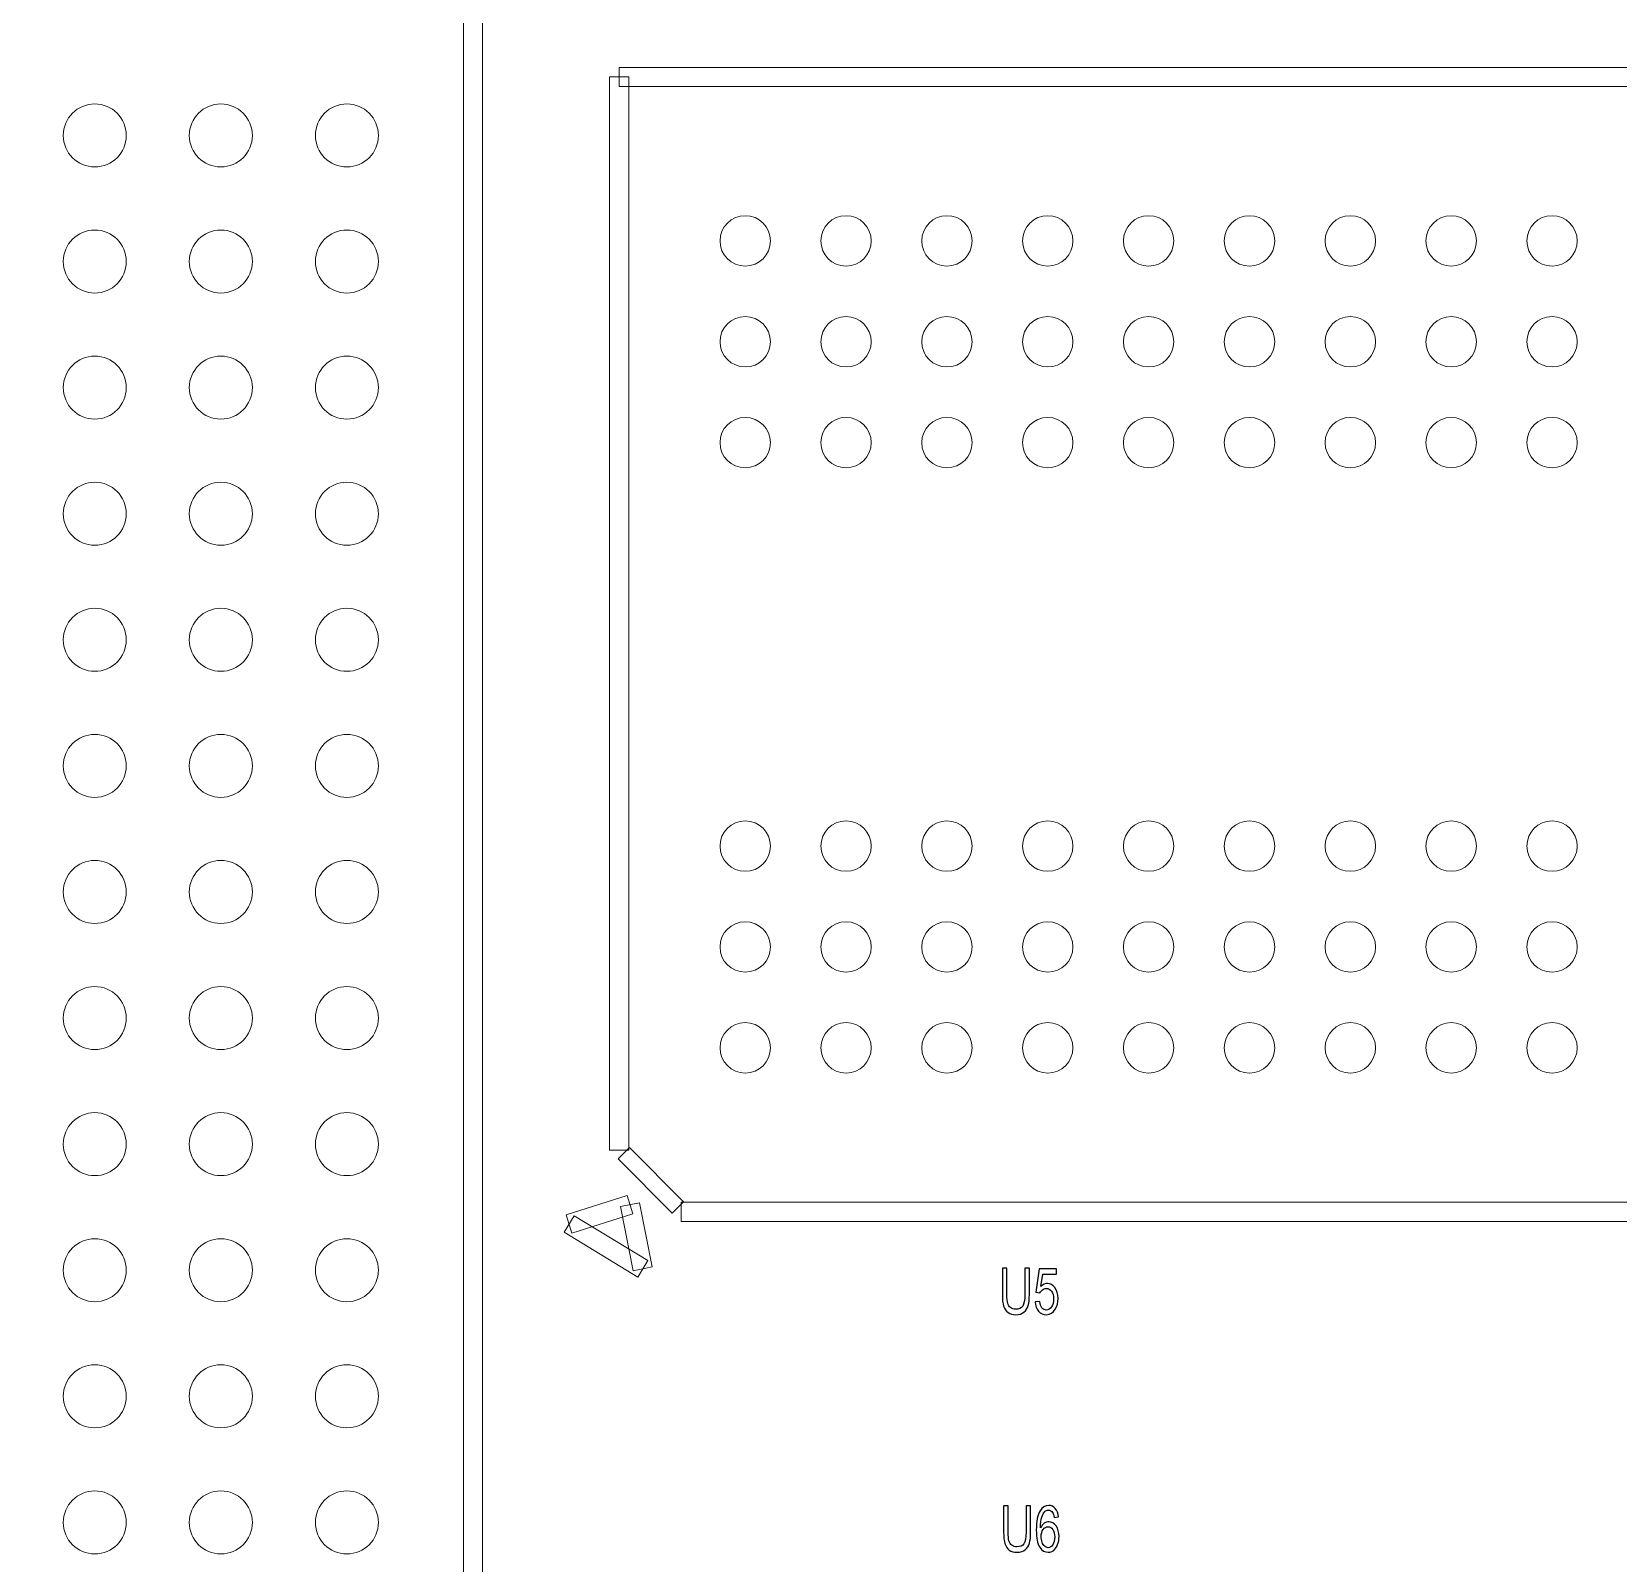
# Model space of a CAD drawing. Header units: millimetres. Extents: x -53.6 to 42.1, y -42.3 to 19.5.
# Drawn here: x -7.36 to 5.22, y -23.46 to -11.32 of the extents above; entities that cross this region are included whole.
import ezdxf

# ---------------------------------------------------------------- set-up
doc = ezdxf.new("R2010")
doc.units = ezdxf.units.MM
doc.header["$MEASUREMENT"] = 0
for name, color, linetype in [('BG_OUTLINE', 7, 'Continuous'), ('PG_SILKSCREEN_TOP', 7, 'Continuous'), ('PIN_TOP', 7, 'Continuous'), ('RD_SILKSCREEN_TOP', 7, 'Continuous')]:
    doc.layers.add(name, color=color, linetype=linetype)

msp = doc.modelspace()

# ---------------------------------------------------------------- linework, layer by layer
at = {"layer": 'BG_OUTLINE', "color": 3, "lineweight": 9}
msp.add_open_spline([(-35.58, -42.2737), (-35.58, -42.2737), (-35.58, 2.7261), (-35.58, 2.7261), (-35.58, 2.7261), (-35.58, 2.7261), (19.4199, 2.7261), (19.4199, 2.7261), (19.4199, 2.7261), (19.4199, 2.7261), (19.4199, -42.2737), (19.4199, -42.2737), (19.4199, -42.2737), (19.4199, -42.2737), (-35.58, -42.2737), (-35.58, -42.2737)], degree=3, knots=[0, 0, 0, 0, 0.25, 0.25, 0.25, 0.25, 0.5, 0.5, 0.5, 0.5, 0.75, 0.75, 0.75, 0.75, 1, 1, 1, 1], dxfattribs=at)
at = {"layer": 'PG_SILKSCREEN_TOP', "color": 6, "lineweight": 9}
for points in [[(-3.7853, -34.1396), (-3.7853, -34.1396), (-3.9377, -34.1396), (-3.9377, -34.1396), (-3.9377, -34.1396), (-3.9377, -34.1396), (-3.9377, -11.1394), (-3.9377, -11.1394), (-3.9377, -11.1394), (-3.9377, -11.1394), (-3.7853, -11.1394), (-3.7853, -11.1394), (-3.7853, -11.1394), (-3.7853, -11.1394), (-3.7853, -34.1396), (-3.7853, -34.1396)], [(-2.6258, -20.1884), (-2.6258, -20.1884), (-2.7782, -20.1884), (-2.7782, -20.1884), (-2.7782, -20.1884), (-2.7782, -20.1884), (-2.7782, -11.6756), (-2.7782, -11.6756), (-2.7782, -11.6756), (-2.7782, -11.6756), (-2.6258, -11.6756), (-2.6258, -11.6756), (-2.6258, -11.6756), (-2.6258, -11.6756), (-2.6258, -20.1884), (-2.6258, -20.1884)], [(-2.702, -11.7518), (-2.702, -11.7518), (-2.702, -11.5994), (-2.702, -11.5994), (-2.702, -11.5994), (-2.702, -11.5994), (11.298, -11.5994), (11.298, -11.5994), (11.298, -11.5994), (11.298, -11.5994), (11.298, -11.7518), (11.298, -11.7518), (11.298, -11.7518), (11.298, -11.7518), (-2.702, -11.7518), (-2.702, -11.7518)], [(-2.1904, -20.5974), (-2.1904, -20.5974), (-2.2803, -20.6871), (-2.2803, -20.6871), (-2.2803, -20.6871), (-2.2803, -20.6871), (-2.7103, -20.2568), (-2.7103, -20.2568), (-2.7103, -20.2568), (-2.7103, -20.2568), (-2.6204, -20.1671), (-2.6204, -20.1671), (-2.6204, -20.1671), (-2.6204, -20.1671), (-2.1904, -20.5974), (-2.1904, -20.5974)], [(-2.6393, -20.5475), (-2.6393, -20.5475), (-2.5934, -20.6928), (-2.5934, -20.6928), (-2.5934, -20.6928), (-2.5934, -20.6928), (-3.076, -20.8452), (-3.076, -20.8452), (-3.076, -20.8452), (-3.076, -20.8452), (-3.1219, -20.6999), (-3.1219, -20.6999), (-3.1219, -20.6999), (-3.1219, -20.6999), (-2.6393, -20.5475), (-2.6393, -20.5475)], [(-2.44, -21.1132), (-2.44, -21.1132), (-2.5895, -21.1431), (-2.5895, -21.1431), (-2.5895, -21.1431), (-2.5895, -21.1431), (-2.6911, -20.6351), (-2.6911, -20.6351), (-2.6911, -20.6351), (-2.6911, -20.6351), (-2.5416, -20.6052), (-2.5416, -20.6052), (-2.5416, -20.6052), (-2.5416, -20.6052), (-2.44, -21.1132), (-2.44, -21.1132)], [(11.298, -20.5994), (11.298, -20.5994), (11.298, -20.7518), (11.298, -20.7518), (11.298, -20.7518), (11.298, -20.7518), (-2.21, -20.7518), (-2.21, -20.7518), (-2.21, -20.7518), (-2.21, -20.7518), (-2.21, -20.5994), (-2.21, -20.5994), (-2.21, -20.5994), (-2.21, -20.5994), (11.298, -20.5994), (11.298, -20.5994)], [(-3.1386, -20.8376), (-3.1386, -20.8376), (-3.0593, -20.7075), (-3.0593, -20.7075), (-3.0593, -20.7075), (-3.0593, -20.7075), (-2.4751, -21.0631), (-2.4751, -21.0631), (-2.4751, -21.0631), (-2.4751, -21.0631), (-2.5544, -21.1932), (-2.5544, -21.1932), (-2.5544, -21.1932), (-2.5544, -21.1932), (-3.1386, -20.8376), (-3.1386, -20.8376)]]:
    msp.add_open_spline(points, degree=3, knots=[0, 0, 0, 0, 0.25, 0.25, 0.25, 0.25, 0.5, 0.5, 0.5, 0.5, 0.75, 0.75, 0.75, 0.75, 1, 1, 1, 1], dxfattribs=at)
at = {"layer": 'PIN_TOP', "lineweight": 9}
for points in [[(-6.6115, -12.1394), (-6.6115, -12.0013), (-6.7234, -11.8894), (-6.8614, -11.8894), (-6.8614, -11.8894), (-6.9995, -11.8894), (-7.1114, -12.0013), (-7.1114, -12.1393), (-7.1114, -12.1393), (-7.1114, -12.2774), (-6.9995, -12.3893), (-6.8615, -12.3893), (-6.8615, -12.3893), (-6.7234, -12.3893), (-6.6115, -12.2774), (-6.6115, -12.1394)], [(-5.6115, -12.1394), (-5.6115, -12.0013), (-5.7234, -11.8894), (-5.8614, -11.8894), (-5.8614, -11.8894), (-5.9995, -11.8894), (-6.1114, -12.0013), (-6.1114, -12.1393), (-6.1114, -12.1393), (-6.1114, -12.2774), (-5.9995, -12.3893), (-5.8615, -12.3893), (-5.8615, -12.3893), (-5.7234, -12.3893), (-5.6115, -12.2774), (-5.6115, -12.1394)], [(-4.6115, -12.1394), (-4.6115, -12.0013), (-4.7234, -11.8894), (-4.8614, -11.8894), (-4.8614, -11.8894), (-4.9995, -11.8894), (-5.1114, -12.0013), (-5.1114, -12.1393), (-5.1114, -12.1393), (-5.1114, -12.2774), (-4.9995, -12.3893), (-4.8615, -12.3893), (-4.8615, -12.3893), (-4.7234, -12.3893), (-4.6115, -12.2774), (-4.6115, -12.1394)], [(-1.502, -12.9756), (-1.502, -12.8651), (-1.5915, -12.7756), (-1.7019, -12.7756), (-1.7019, -12.7756), (-1.8124, -12.7755), (-1.9019, -12.8651), (-1.9019, -12.9755), (-1.9019, -12.9755), (-1.902, -13.086), (-1.8124, -13.1755), (-1.702, -13.1755), (-1.702, -13.1755), (-1.5915, -13.1756), (-1.502, -13.086), (-1.502, -12.9756)], [(-0.7019, -12.9756), (-0.7019, -12.8651), (-0.7914, -12.7756), (-0.9018, -12.7756), (-0.9018, -12.7756), (-1.0123, -12.7755), (-1.1018, -12.8651), (-1.1018, -12.9755), (-1.1018, -12.9755), (-1.1019, -13.086), (-1.0123, -13.1755), (-0.9019, -13.1755), (-0.9019, -13.1755), (-0.7914, -13.1756), (-0.7019, -13.086), (-0.7019, -12.9756)], [(0.0979, -12.9756), (0.0979, -12.8651), (0.0084, -12.7756), (-0.102, -12.7756), (-0.102, -12.7756), (-0.2125, -12.7755), (-0.302, -12.8651), (-0.302, -12.9755), (-0.302, -12.9755), (-0.3021, -13.086), (-0.2125, -13.1755), (-0.1021, -13.1755), (-0.1021, -13.1755), (0.0084, -13.1756), (0.0979, -13.086), (0.0979, -12.9756)], [(0.898, -12.9756), (0.898, -12.8651), (0.8085, -12.7756), (0.6981, -12.7756), (0.6981, -12.7756), (0.5876, -12.7755), (0.4981, -12.8651), (0.4981, -12.9755), (0.4981, -12.9755), (0.498, -13.086), (0.5876, -13.1755), (0.698, -13.1755), (0.698, -13.1755), (0.8085, -13.1756), (0.898, -13.086), (0.898, -12.9756)], [(1.6979, -12.9756), (1.6979, -12.8651), (1.6084, -12.7756), (1.498, -12.7756), (1.498, -12.7756), (1.3875, -12.7755), (1.298, -12.8651), (1.298, -12.9755), (1.298, -12.9755), (1.2979, -13.086), (1.3875, -13.1755), (1.4979, -13.1755), (1.4979, -13.1755), (1.6084, -13.1756), (1.6979, -13.086), (1.6979, -12.9756)], [(2.498, -12.9756), (2.498, -12.8651), (2.4085, -12.7756), (2.2981, -12.7756), (2.2981, -12.7756), (2.1876, -12.7755), (2.0981, -12.8651), (2.0981, -12.9755), (2.0981, -12.9755), (2.098, -13.086), (2.1876, -13.1755), (2.298, -13.1755), (2.298, -13.1755), (2.4085, -13.1756), (2.498, -13.086), (2.498, -12.9756)], [(3.2981, -12.9756), (3.2981, -12.8651), (3.2086, -12.7756), (3.0982, -12.7756), (3.0982, -12.7756), (2.9877, -12.7755), (2.8982, -12.8651), (2.8982, -12.9755), (2.8982, -12.9755), (2.8981, -13.086), (2.9877, -13.1755), (3.0981, -13.1755), (3.0981, -13.1755), (3.2086, -13.1756), (3.2981, -13.086), (3.2981, -12.9756)], [(4.0979, -12.9756), (4.0979, -12.8651), (4.0084, -12.7756), (3.898, -12.7756), (3.898, -12.7756), (3.7875, -12.7755), (3.698, -12.8651), (3.698, -12.9755), (3.698, -12.9755), (3.6979, -13.086), (3.7875, -13.1755), (3.8979, -13.1755), (3.8979, -13.1755), (4.0084, -13.1756), (4.0979, -13.086), (4.0979, -12.9756)], [(4.898, -12.9756), (4.898, -12.8651), (4.8085, -12.7756), (4.6981, -12.7756), (4.6981, -12.7756), (4.5876, -12.7755), (4.4981, -12.8651), (4.4981, -12.9755), (4.4981, -12.9755), (4.498, -13.086), (4.5876, -13.1755), (4.698, -13.1755), (4.698, -13.1755), (4.8085, -13.1756), (4.898, -13.086), (4.898, -12.9756)], [(-6.6115, -13.1394), (-6.6115, -13.0013), (-6.7234, -12.8894), (-6.8614, -12.8894), (-6.8614, -12.8894), (-6.9995, -12.8894), (-7.1114, -13.0013), (-7.1114, -13.1393), (-7.1114, -13.1393), (-7.1114, -13.2774), (-6.9995, -13.3893), (-6.8615, -13.3893), (-6.8615, -13.3893), (-6.7234, -13.3893), (-6.6115, -13.2774), (-6.6115, -13.1394)], [(-5.6115, -13.1394), (-5.6115, -13.0013), (-5.7234, -12.8894), (-5.8614, -12.8894), (-5.8614, -12.8894), (-5.9995, -12.8894), (-6.1114, -13.0013), (-6.1114, -13.1393), (-6.1114, -13.1393), (-6.1114, -13.2774), (-5.9995, -13.3893), (-5.8615, -13.3893), (-5.8615, -13.3893), (-5.7234, -13.3893), (-5.6115, -13.2774), (-5.6115, -13.1394)], [(-4.6115, -13.1394), (-4.6115, -13.0013), (-4.7234, -12.8894), (-4.8614, -12.8894), (-4.8614, -12.8894), (-4.9995, -12.8894), (-5.1114, -13.0013), (-5.1114, -13.1393), (-5.1114, -13.1393), (-5.1114, -13.2774), (-4.9995, -13.3893), (-4.8615, -13.3893), (-4.8615, -13.3893), (-4.7234, -13.3893), (-4.6115, -13.2774), (-4.6115, -13.1394)], [(-1.502, -13.7757), (-1.502, -13.6652), (-1.5915, -13.5757), (-1.7019, -13.5757), (-1.7019, -13.5757), (-1.8124, -13.5756), (-1.9019, -13.6652), (-1.9019, -13.7756), (-1.9019, -13.7756), (-1.902, -13.8861), (-1.8124, -13.9756), (-1.702, -13.9756), (-1.702, -13.9756), (-1.5915, -13.9757), (-1.502, -13.8861), (-1.502, -13.7757)], [(-0.7019, -13.7757), (-0.7019, -13.6652), (-0.7914, -13.5757), (-0.9018, -13.5757), (-0.9018, -13.5757), (-1.0123, -13.5756), (-1.1018, -13.6652), (-1.1018, -13.7756), (-1.1018, -13.7756), (-1.1019, -13.8861), (-1.0123, -13.9756), (-0.9019, -13.9756), (-0.9019, -13.9756), (-0.7914, -13.9757), (-0.7019, -13.8861), (-0.7019, -13.7757)], [(0.0979, -13.7757), (0.0979, -13.6652), (0.0084, -13.5757), (-0.102, -13.5757), (-0.102, -13.5757), (-0.2125, -13.5756), (-0.302, -13.6652), (-0.302, -13.7756), (-0.302, -13.7756), (-0.3021, -13.8861), (-0.2125, -13.9756), (-0.1021, -13.9756), (-0.1021, -13.9756), (0.0084, -13.9757), (0.0979, -13.8861), (0.0979, -13.7757)], [(0.898, -13.7757), (0.898, -13.6652), (0.8085, -13.5757), (0.6981, -13.5757), (0.6981, -13.5757), (0.5876, -13.5756), (0.4981, -13.6652), (0.4981, -13.7756), (0.4981, -13.7756), (0.498, -13.8861), (0.5876, -13.9756), (0.698, -13.9756), (0.698, -13.9756), (0.8085, -13.9757), (0.898, -13.8861), (0.898, -13.7757)], [(1.6979, -13.7757), (1.6979, -13.6652), (1.6084, -13.5757), (1.498, -13.5757), (1.498, -13.5757), (1.3875, -13.5756), (1.298, -13.6652), (1.298, -13.7756), (1.298, -13.7756), (1.2979, -13.8861), (1.3875, -13.9756), (1.4979, -13.9756), (1.4979, -13.9756), (1.6084, -13.9757), (1.6979, -13.8861), (1.6979, -13.7757)], [(2.498, -13.7757), (2.498, -13.6652), (2.4085, -13.5757), (2.2981, -13.5757), (2.2981, -13.5757), (2.1876, -13.5756), (2.0981, -13.6652), (2.0981, -13.7756), (2.0981, -13.7756), (2.098, -13.8861), (2.1876, -13.9756), (2.298, -13.9756), (2.298, -13.9756), (2.4085, -13.9757), (2.498, -13.8861), (2.498, -13.7757)], [(3.2981, -13.7757), (3.2981, -13.6652), (3.2086, -13.5757), (3.0982, -13.5757), (3.0982, -13.5757), (2.9877, -13.5756), (2.8982, -13.6652), (2.8982, -13.7756), (2.8982, -13.7756), (2.8981, -13.8861), (2.9877, -13.9756), (3.0981, -13.9756), (3.0981, -13.9756), (3.2086, -13.9757), (3.2981, -13.8861), (3.2981, -13.7757)], [(4.0979, -13.7757), (4.0979, -13.6652), (4.0084, -13.5757), (3.898, -13.5757), (3.898, -13.5757), (3.7875, -13.5756), (3.698, -13.6652), (3.698, -13.7756), (3.698, -13.7756), (3.6979, -13.8861), (3.7875, -13.9756), (3.8979, -13.9756), (3.8979, -13.9756), (4.0084, -13.9757), (4.0979, -13.8861), (4.0979, -13.7757)], [(4.898, -13.7757), (4.898, -13.6652), (4.8085, -13.5757), (4.6981, -13.5757), (4.6981, -13.5757), (4.5876, -13.5756), (4.4981, -13.6652), (4.4981, -13.7756), (4.4981, -13.7756), (4.498, -13.8861), (4.5876, -13.9756), (4.698, -13.9756), (4.698, -13.9756), (4.8085, -13.9757), (4.898, -13.8861), (4.898, -13.7757)], [(-6.6115, -14.1394), (-6.6115, -14.0013), (-6.7234, -13.8894), (-6.8614, -13.8894), (-6.8614, -13.8894), (-6.9995, -13.8894), (-7.1114, -14.0013), (-7.1114, -14.1393), (-7.1114, -14.1393), (-7.1114, -14.2774), (-6.9995, -14.3893), (-6.8615, -14.3893), (-6.8615, -14.3893), (-6.7234, -14.3893), (-6.6115, -14.2774), (-6.6115, -14.1394)], [(-5.6115, -14.1394), (-5.6115, -14.0013), (-5.7234, -13.8894), (-5.8614, -13.8894), (-5.8614, -13.8894), (-5.9995, -13.8894), (-6.1114, -14.0013), (-6.1114, -14.1393), (-6.1114, -14.1393), (-6.1114, -14.2774), (-5.9995, -14.3893), (-5.8615, -14.3893), (-5.8615, -14.3893), (-5.7234, -14.3893), (-5.6115, -14.2774), (-5.6115, -14.1394)], [(-4.6115, -14.1394), (-4.6115, -14.0013), (-4.7234, -13.8894), (-4.8614, -13.8894), (-4.8614, -13.8894), (-4.9995, -13.8894), (-5.1114, -14.0013), (-5.1114, -14.1393), (-5.1114, -14.1393), (-5.1114, -14.2774), (-4.9995, -14.3893), (-4.8615, -14.3893), (-4.8615, -14.3893), (-4.7234, -14.3893), (-4.6115, -14.2774), (-4.6115, -14.1394)], [(-1.502, -14.5755), (-1.502, -14.465), (-1.5915, -14.3755), (-1.7019, -14.3755), (-1.7019, -14.3755), (-1.8124, -14.3754), (-1.9019, -14.465), (-1.9019, -14.5754), (-1.9019, -14.5754), (-1.902, -14.6859), (-1.8124, -14.7754), (-1.702, -14.7754), (-1.702, -14.7754), (-1.5915, -14.7755), (-1.502, -14.6859), (-1.502, -14.5755)], [(-0.7019, -14.5755), (-0.7019, -14.465), (-0.7914, -14.3755), (-0.9018, -14.3755), (-0.9018, -14.3755), (-1.0123, -14.3754), (-1.1018, -14.465), (-1.1018, -14.5754), (-1.1018, -14.5754), (-1.1019, -14.6859), (-1.0123, -14.7754), (-0.9019, -14.7754), (-0.9019, -14.7754), (-0.7914, -14.7755), (-0.7019, -14.6859), (-0.7019, -14.5755)], [(0.0979, -14.5755), (0.0979, -14.465), (0.0084, -14.3755), (-0.102, -14.3755), (-0.102, -14.3755), (-0.2125, -14.3754), (-0.302, -14.465), (-0.302, -14.5754), (-0.302, -14.5754), (-0.3021, -14.6859), (-0.2125, -14.7754), (-0.1021, -14.7754), (-0.1021, -14.7754), (0.0084, -14.7755), (0.0979, -14.6859), (0.0979, -14.5755)], [(0.898, -14.5755), (0.898, -14.465), (0.8085, -14.3755), (0.6981, -14.3755), (0.6981, -14.3755), (0.5876, -14.3754), (0.4981, -14.465), (0.4981, -14.5754), (0.4981, -14.5754), (0.498, -14.6859), (0.5876, -14.7754), (0.698, -14.7754), (0.698, -14.7754), (0.8085, -14.7755), (0.898, -14.6859), (0.898, -14.5755)], [(1.6979, -14.5755), (1.6979, -14.465), (1.6084, -14.3755), (1.498, -14.3755), (1.498, -14.3755), (1.3875, -14.3754), (1.298, -14.465), (1.298, -14.5754), (1.298, -14.5754), (1.2979, -14.6859), (1.3875, -14.7754), (1.4979, -14.7754), (1.4979, -14.7754), (1.6084, -14.7755), (1.6979, -14.6859), (1.6979, -14.5755)], [(2.498, -14.5755), (2.498, -14.465), (2.4085, -14.3755), (2.2981, -14.3755), (2.2981, -14.3755), (2.1876, -14.3754), (2.0981, -14.465), (2.0981, -14.5754), (2.0981, -14.5754), (2.098, -14.6859), (2.1876, -14.7754), (2.298, -14.7754), (2.298, -14.7754), (2.4085, -14.7755), (2.498, -14.6859), (2.498, -14.5755)], [(3.2981, -14.5755), (3.2981, -14.465), (3.2086, -14.3755), (3.0982, -14.3755), (3.0982, -14.3755), (2.9877, -14.3754), (2.8982, -14.465), (2.8982, -14.5754), (2.8982, -14.5754), (2.8981, -14.6859), (2.9877, -14.7754), (3.0981, -14.7754), (3.0981, -14.7754), (3.2086, -14.7755), (3.2981, -14.6859), (3.2981, -14.5755)], [(4.0979, -14.5755), (4.0979, -14.465), (4.0084, -14.3755), (3.898, -14.3755), (3.898, -14.3755), (3.7875, -14.3754), (3.698, -14.465), (3.698, -14.5754), (3.698, -14.5754), (3.6979, -14.6859), (3.7875, -14.7754), (3.8979, -14.7754), (3.8979, -14.7754), (4.0084, -14.7755), (4.0979, -14.6859), (4.0979, -14.5755)], [(4.898, -14.5755), (4.898, -14.465), (4.8085, -14.3755), (4.6981, -14.3755), (4.6981, -14.3755), (4.5876, -14.3754), (4.4981, -14.465), (4.4981, -14.5754), (4.4981, -14.5754), (4.498, -14.6859), (4.5876, -14.7754), (4.698, -14.7754), (4.698, -14.7754), (4.8085, -14.7755), (4.898, -14.6859), (4.898, -14.5755)], [(-6.6115, -15.1394), (-6.6115, -15.0013), (-6.7234, -14.8894), (-6.8614, -14.8894), (-6.8614, -14.8894), (-6.9995, -14.8894), (-7.1114, -15.0013), (-7.1114, -15.1393), (-7.1114, -15.1393), (-7.1114, -15.2774), (-6.9995, -15.3893), (-6.8615, -15.3893), (-6.8615, -15.3893), (-6.7234, -15.3893), (-6.6115, -15.2774), (-6.6115, -15.1394)], [(-5.6115, -15.1394), (-5.6115, -15.0013), (-5.7234, -14.8894), (-5.8614, -14.8894), (-5.8614, -14.8894), (-5.9995, -14.8894), (-6.1114, -15.0013), (-6.1114, -15.1393), (-6.1114, -15.1393), (-6.1114, -15.2774), (-5.9995, -15.3893), (-5.8615, -15.3893), (-5.8615, -15.3893), (-5.7234, -15.3893), (-5.6115, -15.2774), (-5.6115, -15.1394)], [(-4.6115, -15.1394), (-4.6115, -15.0013), (-4.7234, -14.8894), (-4.8614, -14.8894), (-4.8614, -14.8894), (-4.9995, -14.8894), (-5.1114, -15.0013), (-5.1114, -15.1393), (-5.1114, -15.1393), (-5.1114, -15.2774), (-4.9995, -15.3893), (-4.8615, -15.3893), (-4.8615, -15.3893), (-4.7234, -15.3893), (-4.6115, -15.2774), (-4.6115, -15.1394)], [(-6.6115, -16.1394), (-6.6115, -16.0013), (-6.7234, -15.8894), (-6.8614, -15.8894), (-6.8614, -15.8894), (-6.9995, -15.8894), (-7.1114, -16.0013), (-7.1114, -16.1393), (-7.1114, -16.1393), (-7.1114, -16.2774), (-6.9995, -16.3893), (-6.8615, -16.3893), (-6.8615, -16.3893), (-6.7234, -16.3893), (-6.6115, -16.2774), (-6.6115, -16.1394)], [(-5.6115, -16.1394), (-5.6115, -16.0013), (-5.7234, -15.8894), (-5.8614, -15.8894), (-5.8614, -15.8894), (-5.9995, -15.8894), (-6.1114, -16.0013), (-6.1114, -16.1393), (-6.1114, -16.1393), (-6.1114, -16.2774), (-5.9995, -16.3893), (-5.8615, -16.3893), (-5.8615, -16.3893), (-5.7234, -16.3893), (-5.6115, -16.2774), (-5.6115, -16.1394)], [(-4.6115, -16.1394), (-4.6115, -16.0013), (-4.7234, -15.8894), (-4.8614, -15.8894), (-4.8614, -15.8894), (-4.9995, -15.8894), (-5.1114, -16.0013), (-5.1114, -16.1393), (-5.1114, -16.1393), (-5.1114, -16.2774), (-4.9995, -16.3893), (-4.8615, -16.3893), (-4.8615, -16.3893), (-4.7234, -16.3893), (-4.6115, -16.2774), (-4.6115, -16.1394)], [(-6.6115, -17.1394), (-6.6115, -17.0013), (-6.7234, -16.8894), (-6.8614, -16.8894), (-6.8614, -16.8894), (-6.9995, -16.8894), (-7.1114, -17.0013), (-7.1114, -17.1393), (-7.1114, -17.1393), (-7.1114, -17.2774), (-6.9995, -17.3893), (-6.8615, -17.3893), (-6.8615, -17.3893), (-6.7234, -17.3893), (-6.6115, -17.2774), (-6.6115, -17.1394)], [(-5.6115, -17.1394), (-5.6115, -17.0013), (-5.7234, -16.8894), (-5.8614, -16.8894), (-5.8614, -16.8894), (-5.9995, -16.8894), (-6.1114, -17.0013), (-6.1114, -17.1393), (-6.1114, -17.1393), (-6.1114, -17.2774), (-5.9995, -17.3893), (-5.8615, -17.3893), (-5.8615, -17.3893), (-5.7234, -17.3893), (-5.6115, -17.2774), (-5.6115, -17.1394)], [(-4.6115, -17.1394), (-4.6115, -17.0013), (-4.7234, -16.8894), (-4.8614, -16.8894), (-4.8614, -16.8894), (-4.9995, -16.8894), (-5.1114, -17.0013), (-5.1114, -17.1393), (-5.1114, -17.1393), (-5.1114, -17.2774), (-4.9995, -17.3893), (-4.8615, -17.3893), (-4.8615, -17.3893), (-4.7234, -17.3893), (-4.6115, -17.2774), (-4.6115, -17.1394)], [(-1.502, -17.7757), (-1.502, -17.6652), (-1.5915, -17.5757), (-1.7019, -17.5757), (-1.7019, -17.5757), (-1.8124, -17.5756), (-1.9019, -17.6652), (-1.9019, -17.7756), (-1.9019, -17.7756), (-1.902, -17.8861), (-1.8124, -17.9756), (-1.702, -17.9756), (-1.702, -17.9756), (-1.5915, -17.9757), (-1.502, -17.8861), (-1.502, -17.7757)], [(-0.7019, -17.7757), (-0.7019, -17.6652), (-0.7914, -17.5757), (-0.9018, -17.5757), (-0.9018, -17.5757), (-1.0123, -17.5756), (-1.1018, -17.6652), (-1.1018, -17.7756), (-1.1018, -17.7756), (-1.1019, -17.8861), (-1.0123, -17.9756), (-0.9019, -17.9756), (-0.9019, -17.9756), (-0.7914, -17.9757), (-0.7019, -17.8861), (-0.7019, -17.7757)], [(0.0979, -17.7757), (0.0979, -17.6652), (0.0084, -17.5757), (-0.102, -17.5757), (-0.102, -17.5757), (-0.2125, -17.5756), (-0.302, -17.6652), (-0.302, -17.7756), (-0.302, -17.7756), (-0.3021, -17.8861), (-0.2125, -17.9756), (-0.1021, -17.9756), (-0.1021, -17.9756), (0.0084, -17.9757), (0.0979, -17.8861), (0.0979, -17.7757)], [(0.898, -17.7757), (0.898, -17.6652), (0.8085, -17.5757), (0.6981, -17.5757), (0.6981, -17.5757), (0.5876, -17.5756), (0.4981, -17.6652), (0.4981, -17.7756), (0.4981, -17.7756), (0.498, -17.8861), (0.5876, -17.9756), (0.698, -17.9756), (0.698, -17.9756), (0.8085, -17.9757), (0.898, -17.8861), (0.898, -17.7757)], [(1.6979, -17.7757), (1.6979, -17.6652), (1.6084, -17.5757), (1.498, -17.5757), (1.498, -17.5757), (1.3875, -17.5756), (1.298, -17.6652), (1.298, -17.7756), (1.298, -17.7756), (1.2979, -17.8861), (1.3875, -17.9756), (1.4979, -17.9756), (1.4979, -17.9756), (1.6084, -17.9757), (1.6979, -17.8861), (1.6979, -17.7757)], [(2.498, -17.7757), (2.498, -17.6652), (2.4085, -17.5757), (2.2981, -17.5757), (2.2981, -17.5757), (2.1876, -17.5756), (2.0981, -17.6652), (2.0981, -17.7756), (2.0981, -17.7756), (2.098, -17.8861), (2.1876, -17.9756), (2.298, -17.9756), (2.298, -17.9756), (2.4085, -17.9757), (2.498, -17.8861), (2.498, -17.7757)], [(3.2981, -17.7757), (3.2981, -17.6652), (3.2086, -17.5757), (3.0982, -17.5757), (3.0982, -17.5757), (2.9877, -17.5756), (2.8982, -17.6652), (2.8982, -17.7756), (2.8982, -17.7756), (2.8981, -17.8861), (2.9877, -17.9756), (3.0981, -17.9756), (3.0981, -17.9756), (3.2086, -17.9757), (3.2981, -17.8861), (3.2981, -17.7757)], [(4.0979, -17.7757), (4.0979, -17.6652), (4.0084, -17.5757), (3.898, -17.5757), (3.898, -17.5757), (3.7875, -17.5756), (3.698, -17.6652), (3.698, -17.7756), (3.698, -17.7756), (3.6979, -17.8861), (3.7875, -17.9756), (3.8979, -17.9756), (3.8979, -17.9756), (4.0084, -17.9757), (4.0979, -17.8861), (4.0979, -17.7757)], [(4.898, -17.7757), (4.898, -17.6652), (4.8085, -17.5757), (4.6981, -17.5757), (4.6981, -17.5757), (4.5876, -17.5756), (4.4981, -17.6652), (4.4981, -17.7756), (4.4981, -17.7756), (4.498, -17.8861), (4.5876, -17.9756), (4.698, -17.9756), (4.698, -17.9756), (4.8085, -17.9757), (4.898, -17.8861), (4.898, -17.7757)], [(-6.6115, -18.1394), (-6.6115, -18.0013), (-6.7234, -17.8894), (-6.8614, -17.8894), (-6.8614, -17.8894), (-6.9995, -17.8894), (-7.1114, -18.0013), (-7.1114, -18.1393), (-7.1114, -18.1393), (-7.1114, -18.2774), (-6.9995, -18.3893), (-6.8615, -18.3893), (-6.8615, -18.3893), (-6.7234, -18.3893), (-6.6115, -18.2774), (-6.6115, -18.1394)], [(-5.6115, -18.1394), (-5.6115, -18.0013), (-5.7234, -17.8894), (-5.8614, -17.8894), (-5.8614, -17.8894), (-5.9995, -17.8894), (-6.1114, -18.0013), (-6.1114, -18.1393), (-6.1114, -18.1393), (-6.1114, -18.2774), (-5.9995, -18.3893), (-5.8615, -18.3893), (-5.8615, -18.3893), (-5.7234, -18.3893), (-5.6115, -18.2774), (-5.6115, -18.1394)], [(-4.6115, -18.1394), (-4.6115, -18.0013), (-4.7234, -17.8894), (-4.8614, -17.8894), (-4.8614, -17.8894), (-4.9995, -17.8894), (-5.1114, -18.0013), (-5.1114, -18.1393), (-5.1114, -18.1393), (-5.1114, -18.2774), (-4.9995, -18.3893), (-4.8615, -18.3893), (-4.8615, -18.3893), (-4.7234, -18.3893), (-4.6115, -18.2774), (-4.6115, -18.1394)], [(-1.502, -18.5755), (-1.502, -18.465), (-1.5915, -18.3755), (-1.7019, -18.3755), (-1.7019, -18.3755), (-1.8124, -18.3754), (-1.9019, -18.465), (-1.9019, -18.5754), (-1.9019, -18.5754), (-1.902, -18.6859), (-1.8124, -18.7754), (-1.702, -18.7754), (-1.702, -18.7754), (-1.5915, -18.7755), (-1.502, -18.6859), (-1.502, -18.5755)], [(-0.7019, -18.5755), (-0.7019, -18.465), (-0.7914, -18.3755), (-0.9018, -18.3755), (-0.9018, -18.3755), (-1.0123, -18.3754), (-1.1018, -18.465), (-1.1018, -18.5754), (-1.1018, -18.5754), (-1.1019, -18.6859), (-1.0123, -18.7754), (-0.9019, -18.7754), (-0.9019, -18.7754), (-0.7914, -18.7755), (-0.7019, -18.6859), (-0.7019, -18.5755)], [(0.0979, -18.5755), (0.0979, -18.465), (0.0084, -18.3755), (-0.102, -18.3755), (-0.102, -18.3755), (-0.2125, -18.3754), (-0.302, -18.465), (-0.302, -18.5754), (-0.302, -18.5754), (-0.3021, -18.6859), (-0.2125, -18.7754), (-0.1021, -18.7754), (-0.1021, -18.7754), (0.0084, -18.7755), (0.0979, -18.6859), (0.0979, -18.5755)], [(0.898, -18.5755), (0.898, -18.465), (0.8085, -18.3755), (0.6981, -18.3755), (0.6981, -18.3755), (0.5876, -18.3754), (0.4981, -18.465), (0.4981, -18.5754), (0.4981, -18.5754), (0.498, -18.6859), (0.5876, -18.7754), (0.698, -18.7754), (0.698, -18.7754), (0.8085, -18.7755), (0.898, -18.6859), (0.898, -18.5755)], [(1.6979, -18.5755), (1.6979, -18.465), (1.6084, -18.3755), (1.498, -18.3755), (1.498, -18.3755), (1.3875, -18.3754), (1.298, -18.465), (1.298, -18.5754), (1.298, -18.5754), (1.2979, -18.6859), (1.3875, -18.7754), (1.4979, -18.7754), (1.4979, -18.7754), (1.6084, -18.7755), (1.6979, -18.6859), (1.6979, -18.5755)], [(2.498, -18.5755), (2.498, -18.465), (2.4085, -18.3755), (2.2981, -18.3755), (2.2981, -18.3755), (2.1876, -18.3754), (2.0981, -18.465), (2.0981, -18.5754), (2.0981, -18.5754), (2.098, -18.6859), (2.1876, -18.7754), (2.298, -18.7754), (2.298, -18.7754), (2.4085, -18.7755), (2.498, -18.6859), (2.498, -18.5755)], [(3.2981, -18.5755), (3.2981, -18.465), (3.2086, -18.3755), (3.0982, -18.3755), (3.0982, -18.3755), (2.9877, -18.3754), (2.8982, -18.465), (2.8982, -18.5754), (2.8982, -18.5754), (2.8981, -18.6859), (2.9877, -18.7754), (3.0981, -18.7754), (3.0981, -18.7754), (3.2086, -18.7755), (3.2981, -18.6859), (3.2981, -18.5755)], [(4.0979, -18.5755), (4.0979, -18.465), (4.0084, -18.3755), (3.898, -18.3755), (3.898, -18.3755), (3.7875, -18.3754), (3.698, -18.465), (3.698, -18.5754), (3.698, -18.5754), (3.6979, -18.6859), (3.7875, -18.7754), (3.8979, -18.7754), (3.8979, -18.7754), (4.0084, -18.7755), (4.0979, -18.6859), (4.0979, -18.5755)], [(4.898, -18.5755), (4.898, -18.465), (4.8085, -18.3755), (4.6981, -18.3755), (4.6981, -18.3755), (4.5876, -18.3754), (4.4981, -18.465), (4.4981, -18.5754), (4.4981, -18.5754), (4.498, -18.6859), (4.5876, -18.7754), (4.698, -18.7754), (4.698, -18.7754), (4.8085, -18.7755), (4.898, -18.6859), (4.898, -18.5755)], [(-6.6115, -19.1394), (-6.6115, -19.0013), (-6.7234, -18.8894), (-6.8614, -18.8894), (-6.8614, -18.8894), (-6.9995, -18.8894), (-7.1114, -19.0013), (-7.1114, -19.1393), (-7.1114, -19.1393), (-7.1114, -19.2774), (-6.9995, -19.3893), (-6.8615, -19.3893), (-6.8615, -19.3893), (-6.7234, -19.3893), (-6.6115, -19.2774), (-6.6115, -19.1394)], [(-5.6115, -19.1394), (-5.6115, -19.0013), (-5.7234, -18.8894), (-5.8614, -18.8894), (-5.8614, -18.8894), (-5.9995, -18.8894), (-6.1114, -19.0013), (-6.1114, -19.1393), (-6.1114, -19.1393), (-6.1114, -19.2774), (-5.9995, -19.3893), (-5.8615, -19.3893), (-5.8615, -19.3893), (-5.7234, -19.3893), (-5.6115, -19.2774), (-5.6115, -19.1394)], [(-4.6115, -19.1394), (-4.6115, -19.0013), (-4.7234, -18.8894), (-4.8614, -18.8894), (-4.8614, -18.8894), (-4.9995, -18.8894), (-5.1114, -19.0013), (-5.1114, -19.1393), (-5.1114, -19.1393), (-5.1114, -19.2774), (-4.9995, -19.3893), (-4.8615, -19.3893), (-4.8615, -19.3893), (-4.7234, -19.3893), (-4.6115, -19.2774), (-4.6115, -19.1394)], [(-1.502, -19.3756), (-1.502, -19.2651), (-1.5915, -19.1756), (-1.7019, -19.1756), (-1.7019, -19.1756), (-1.8124, -19.1755), (-1.9019, -19.2651), (-1.9019, -19.3755), (-1.9019, -19.3755), (-1.902, -19.486), (-1.8124, -19.5755), (-1.702, -19.5755), (-1.702, -19.5755), (-1.5915, -19.5756), (-1.502, -19.486), (-1.502, -19.3756)], [(-0.7019, -19.3756), (-0.7019, -19.2651), (-0.7914, -19.1756), (-0.9018, -19.1756), (-0.9018, -19.1756), (-1.0123, -19.1755), (-1.1018, -19.2651), (-1.1018, -19.3755), (-1.1018, -19.3755), (-1.1019, -19.486), (-1.0123, -19.5755), (-0.9019, -19.5755), (-0.9019, -19.5755), (-0.7914, -19.5756), (-0.7019, -19.486), (-0.7019, -19.3756)], [(0.0979, -19.3756), (0.0979, -19.2651), (0.0084, -19.1756), (-0.102, -19.1756), (-0.102, -19.1756), (-0.2125, -19.1755), (-0.302, -19.2651), (-0.302, -19.3755), (-0.302, -19.3755), (-0.3021, -19.486), (-0.2125, -19.5755), (-0.1021, -19.5755), (-0.1021, -19.5755), (0.0084, -19.5756), (0.0979, -19.486), (0.0979, -19.3756)], [(0.898, -19.3756), (0.898, -19.2651), (0.8085, -19.1756), (0.6981, -19.1756), (0.6981, -19.1756), (0.5876, -19.1755), (0.4981, -19.2651), (0.4981, -19.3755), (0.4981, -19.3755), (0.498, -19.486), (0.5876, -19.5755), (0.698, -19.5755), (0.698, -19.5755), (0.8085, -19.5756), (0.898, -19.486), (0.898, -19.3756)], [(1.6979, -19.3756), (1.6979, -19.2651), (1.6084, -19.1756), (1.498, -19.1756), (1.498, -19.1756), (1.3875, -19.1755), (1.298, -19.2651), (1.298, -19.3755), (1.298, -19.3755), (1.2979, -19.486), (1.3875, -19.5755), (1.4979, -19.5755), (1.4979, -19.5755), (1.6084, -19.5756), (1.6979, -19.486), (1.6979, -19.3756)], [(2.498, -19.3756), (2.498, -19.2651), (2.4085, -19.1756), (2.2981, -19.1756), (2.2981, -19.1756), (2.1876, -19.1755), (2.0981, -19.2651), (2.0981, -19.3755), (2.0981, -19.3755), (2.098, -19.486), (2.1876, -19.5755), (2.298, -19.5755), (2.298, -19.5755), (2.4085, -19.5756), (2.498, -19.486), (2.498, -19.3756)], [(3.2981, -19.3756), (3.2981, -19.2651), (3.2086, -19.1756), (3.0982, -19.1756), (3.0982, -19.1756), (2.9877, -19.1755), (2.8982, -19.2651), (2.8982, -19.3755), (2.8982, -19.3755), (2.8981, -19.486), (2.9877, -19.5755), (3.0981, -19.5755), (3.0981, -19.5755), (3.2086, -19.5756), (3.2981, -19.486), (3.2981, -19.3756)], [(4.0979, -19.3756), (4.0979, -19.2651), (4.0084, -19.1756), (3.898, -19.1756), (3.898, -19.1756), (3.7875, -19.1755), (3.698, -19.2651), (3.698, -19.3755), (3.698, -19.3755), (3.6979, -19.486), (3.7875, -19.5755), (3.8979, -19.5755), (3.8979, -19.5755), (4.0084, -19.5756), (4.0979, -19.486), (4.0979, -19.3756)], [(4.898, -19.3756), (4.898, -19.2651), (4.8085, -19.1756), (4.6981, -19.1756), (4.6981, -19.1756), (4.5876, -19.1755), (4.4981, -19.2651), (4.4981, -19.3755), (4.4981, -19.3755), (4.498, -19.486), (4.5876, -19.5755), (4.698, -19.5755), (4.698, -19.5755), (4.8085, -19.5756), (4.898, -19.486), (4.898, -19.3756)], [(-6.6115, -20.1394), (-6.6115, -20.0013), (-6.7234, -19.8894), (-6.8614, -19.8894), (-6.8614, -19.8894), (-6.9995, -19.8894), (-7.1114, -20.0013), (-7.1114, -20.1393), (-7.1114, -20.1393), (-7.1114, -20.2774), (-6.9995, -20.3893), (-6.8615, -20.3893), (-6.8615, -20.3893), (-6.7234, -20.3893), (-6.6115, -20.2774), (-6.6115, -20.1394)], [(-5.6115, -20.1394), (-5.6115, -20.0013), (-5.7234, -19.8894), (-5.8614, -19.8894), (-5.8614, -19.8894), (-5.9995, -19.8894), (-6.1114, -20.0013), (-6.1114, -20.1393), (-6.1114, -20.1393), (-6.1114, -20.2774), (-5.9995, -20.3893), (-5.8615, -20.3893), (-5.8615, -20.3893), (-5.7234, -20.3893), (-5.6115, -20.2774), (-5.6115, -20.1394)], [(-4.6115, -20.1394), (-4.6115, -20.0013), (-4.7234, -19.8894), (-4.8614, -19.8894), (-4.8614, -19.8894), (-4.9995, -19.8894), (-5.1114, -20.0013), (-5.1114, -20.1393), (-5.1114, -20.1393), (-5.1114, -20.2774), (-4.9995, -20.3893), (-4.8615, -20.3893), (-4.8615, -20.3893), (-4.7234, -20.3893), (-4.6115, -20.2774), (-4.6115, -20.1394)], [(-6.6115, -21.1394), (-6.6115, -21.0013), (-6.7234, -20.8894), (-6.8614, -20.8894), (-6.8614, -20.8894), (-6.9995, -20.8894), (-7.1114, -21.0013), (-7.1114, -21.1393), (-7.1114, -21.1393), (-7.1114, -21.2774), (-6.9995, -21.3893), (-6.8615, -21.3893), (-6.8615, -21.3893), (-6.7234, -21.3893), (-6.6115, -21.2774), (-6.6115, -21.1394)], [(-5.6115, -21.1394), (-5.6115, -21.0013), (-5.7234, -20.8894), (-5.8614, -20.8894), (-5.8614, -20.8894), (-5.9995, -20.8894), (-6.1114, -21.0013), (-6.1114, -21.1393), (-6.1114, -21.1393), (-6.1114, -21.2774), (-5.9995, -21.3893), (-5.8615, -21.3893), (-5.8615, -21.3893), (-5.7234, -21.3893), (-5.6115, -21.2774), (-5.6115, -21.1394)], [(-4.6115, -21.1394), (-4.6115, -21.0013), (-4.7234, -20.8894), (-4.8614, -20.8894), (-4.8614, -20.8894), (-4.9995, -20.8894), (-5.1114, -21.0013), (-5.1114, -21.1393), (-5.1114, -21.1393), (-5.1114, -21.2774), (-4.9995, -21.3893), (-4.8615, -21.3893), (-4.8615, -21.3893), (-4.7234, -21.3893), (-4.6115, -21.2774), (-4.6115, -21.1394)], [(-6.6115, -22.1394), (-6.6115, -22.0013), (-6.7234, -21.8894), (-6.8614, -21.8894), (-6.8614, -21.8894), (-6.9995, -21.8894), (-7.1114, -22.0013), (-7.1114, -22.1393), (-7.1114, -22.1393), (-7.1114, -22.2774), (-6.9995, -22.3893), (-6.8615, -22.3893), (-6.8615, -22.3893), (-6.7234, -22.3893), (-6.6115, -22.2774), (-6.6115, -22.1394)], [(-5.6115, -22.1394), (-5.6115, -22.0013), (-5.7234, -21.8894), (-5.8614, -21.8894), (-5.8614, -21.8894), (-5.9995, -21.8894), (-6.1114, -22.0013), (-6.1114, -22.1393), (-6.1114, -22.1393), (-6.1114, -22.2774), (-5.9995, -22.3893), (-5.8615, -22.3893), (-5.8615, -22.3893), (-5.7234, -22.3893), (-5.6115, -22.2774), (-5.6115, -22.1394)], [(-4.6115, -22.1394), (-4.6115, -22.0013), (-4.7234, -21.8894), (-4.8614, -21.8894), (-4.8614, -21.8894), (-4.9995, -21.8894), (-5.1114, -22.0013), (-5.1114, -22.1393), (-5.1114, -22.1393), (-5.1114, -22.2774), (-4.9995, -22.3893), (-4.8615, -22.3893), (-4.8615, -22.3893), (-4.7234, -22.3893), (-4.6115, -22.2774), (-4.6115, -22.1394)], [(-6.6115, -23.1396), (-6.6115, -23.0015), (-6.7234, -22.8896), (-6.8614, -22.8896), (-6.8614, -22.8896), (-6.9995, -22.8896), (-7.1114, -23.0015), (-7.1114, -23.1395), (-7.1114, -23.1395), (-7.1114, -23.2776), (-6.9995, -23.3895), (-6.8615, -23.3895), (-6.8615, -23.3895), (-6.7234, -23.3895), (-6.6115, -23.2776), (-6.6115, -23.1396)], [(-5.6115, -23.1396), (-5.6115, -23.0015), (-5.7234, -22.8896), (-5.8614, -22.8896), (-5.8614, -22.8896), (-5.9995, -22.8896), (-6.1114, -23.0015), (-6.1114, -23.1395), (-6.1114, -23.1395), (-6.1114, -23.2776), (-5.9995, -23.3895), (-5.8615, -23.3895), (-5.8615, -23.3895), (-5.7234, -23.3895), (-5.6115, -23.2776), (-5.6115, -23.1396)], [(-4.6115, -23.1396), (-4.6115, -23.0015), (-4.7234, -22.8896), (-4.8614, -22.8896), (-4.8614, -22.8896), (-4.9995, -22.8896), (-5.1114, -23.0015), (-5.1114, -23.1395), (-5.1114, -23.1395), (-5.1114, -23.2776), (-4.9995, -23.3895), (-4.8615, -23.3895), (-4.8615, -23.3895), (-4.7234, -23.3895), (-4.6115, -23.2776), (-4.6115, -23.1396)]]:
    msp.add_open_spline(points, degree=3, knots=[0, 0, 0, 0, 0.25, 0.25, 0.25, 0.25, 0.5, 0.5, 0.5, 0.5, 0.75, 0.75, 0.75, 0.75, 1, 1, 1, 1], dxfattribs=at)
at = {"layer": 'RD_SILKSCREEN_TOP', "color": 8}
for points, knots in [([(0.516, -21.122), (0.516, -21.122), (0.5522, -21.122), (0.5522, -21.122), (0.5522, -21.122), (0.5522, -21.122), (0.5522, -21.3321), (0.5522, -21.3321), (0.5522, -21.3321), (0.5522, -21.3686), (0.549, -21.3976), (0.5428, -21.4191), (0.5428, -21.4191), (0.5366, -21.4406), (0.5254, -21.4581), (0.5092, -21.4715), (0.5092, -21.4715), (0.493, -21.4851), (0.4719, -21.4918), (0.4456, -21.4918), (0.4456, -21.4918), (0.42, -21.4918), (0.399, -21.4859), (0.3828, -21.4742), (0.3828, -21.4742), (0.3666, -21.4625), (0.355, -21.4455), (0.348, -21.4232), (0.348, -21.4232), (0.3411, -21.4009), (0.3377, -21.3706), (0.3377, -21.3321), (0.3377, -21.3321), (0.3377, -21.3321), (0.3377, -21.122), (0.3377, -21.122), (0.3377, -21.122), (0.3377, -21.122), (0.3738, -21.122), (0.3738, -21.122), (0.3738, -21.122), (0.3738, -21.122), (0.3738, -21.3318), (0.3738, -21.3318), (0.3738, -21.3318), (0.3738, -21.3634), (0.376, -21.3867), (0.3804, -21.4016), (0.3804, -21.4016), (0.3847, -21.4166), (0.3924, -21.4281), (0.403, -21.4362), (0.403, -21.4362), (0.4138, -21.4444), (0.4269, -21.4484), (0.4424, -21.4484), (0.4424, -21.4484), (0.469, -21.4484), (0.4878, -21.4404), (0.4992, -21.4243), (0.4992, -21.4243), (0.5104, -21.4083), (0.516, -21.3775), (0.516, -21.3318), (0.516, -21.3318), (0.516, -21.3318), (0.516, -21.122), (0.516, -21.122)], [0, 0, 0, 0, 0.0588235, 0.0588235, 0.0588235, 0.0588235, 0.1176471, 0.1176471, 0.1176471, 0.1176471, 0.1764706, 0.1764706, 0.1764706, 0.1764706, 0.2352941, 0.2352941, 0.2352941, 0.2352941, 0.2941176, 0.2941176, 0.2941176, 0.2941176, 0.3529412, 0.3529412, 0.3529412, 0.3529412, 0.4117647, 0.4117647, 0.4117647, 0.4117647, 0.4705882, 0.4705882, 0.4705882, 0.4705882, 0.5294118, 0.5294118, 0.5294118, 0.5294118, 0.5882353, 0.5882353, 0.5882353, 0.5882353, 0.6470588, 0.6470588, 0.6470588, 0.6470588, 0.7058824, 0.7058824, 0.7058824, 0.7058824, 0.7647059, 0.7647059, 0.7647059, 0.7647059, 0.8235294, 0.8235294, 0.8235294, 0.8235294, 0.8823529, 0.8823529, 0.8823529, 0.8823529, 0.9411765, 0.9411765, 0.9411765, 0.9411765, 1, 1, 1, 1]), ([(0.5987, -21.3904), (0.5987, -21.3904), (0.6339, -21.3864), (0.6339, -21.3864), (0.6339, -21.3864), (0.6365, -21.4092), (0.6425, -21.4263), (0.652, -21.4378), (0.652, -21.4378), (0.6615, -21.4494), (0.673, -21.4551), (0.6863, -21.4551), (0.6863, -21.4551), (0.7024, -21.4551), (0.7161, -21.447), (0.7272, -21.4308), (0.7272, -21.4308), (0.7384, -21.4146), (0.744, -21.3931), (0.744, -21.3663), (0.744, -21.3663), (0.744, -21.3408), (0.7387, -21.3208), (0.728, -21.306), (0.728, -21.306), (0.7172, -21.2913), (0.7032, -21.2839), (0.6858, -21.2839), (0.6858, -21.2839), (0.675, -21.2839), (0.6652, -21.2872), (0.6566, -21.2937), (0.6566, -21.2937), (0.6478, -21.3003), (0.6411, -21.3087), (0.6362, -21.3191), (0.6362, -21.3191), (0.6362, -21.3191), (0.6046, -21.3137), (0.6046, -21.3137), (0.6046, -21.3137), (0.6046, -21.3137), (0.6311, -21.127), (0.6311, -21.127), (0.6311, -21.127), (0.6311, -21.127), (0.7667, -21.127), (0.7667, -21.127), (0.7667, -21.127), (0.7667, -21.127), (0.7667, -21.1696), (0.7667, -21.1696), (0.7667, -21.1696), (0.7667, -21.1696), (0.6579, -21.1696), (0.6579, -21.1696), (0.6579, -21.1696), (0.6579, -21.1696), (0.6431, -21.2673), (0.6431, -21.2673), (0.6431, -21.2673), (0.6596, -21.2521), (0.6767, -21.2445), (0.6947, -21.2445), (0.6947, -21.2445), (0.7185, -21.2445), (0.7386, -21.2555), (0.755, -21.2775), (0.755, -21.2775), (0.7714, -21.2995), (0.7796, -21.3278), (0.7796, -21.3623), (0.7796, -21.3623), (0.7796, -21.3953), (0.7724, -21.4237), (0.758, -21.4477), (0.758, -21.4477), (0.7405, -21.477), (0.7166, -21.4918), (0.6863, -21.4918), (0.6863, -21.4918), (0.6615, -21.4918), (0.6412, -21.4826), (0.6256, -21.464), (0.6256, -21.464), (0.6099, -21.4455), (0.6009, -21.4209), (0.5987, -21.3904)], [0, 0, 0, 0, 0.0454545, 0.0454545, 0.0454545, 0.0454545, 0.0909091, 0.0909091, 0.0909091, 0.0909091, 0.1363636, 0.1363636, 0.1363636, 0.1363636, 0.1818182, 0.1818182, 0.1818182, 0.1818182, 0.2272727, 0.2272727, 0.2272727, 0.2272727, 0.2727273, 0.2727273, 0.2727273, 0.2727273, 0.3181818, 0.3181818, 0.3181818, 0.3181818, 0.3636364, 0.3636364, 0.3636364, 0.3636364, 0.4090909, 0.4090909, 0.4090909, 0.4090909, 0.4545455, 0.4545455, 0.4545455, 0.4545455, 0.5, 0.5, 0.5, 0.5, 0.5454545, 0.5454545, 0.5454545, 0.5454545, 0.5909091, 0.5909091, 0.5909091, 0.5909091, 0.6363636, 0.6363636, 0.6363636, 0.6363636, 0.6818182, 0.6818182, 0.6818182, 0.6818182, 0.7272727, 0.7272727, 0.7272727, 0.7272727, 0.7727273, 0.7727273, 0.7727273, 0.7727273, 0.8181818, 0.8181818, 0.8181818, 0.8181818, 0.8636364, 0.8636364, 0.8636364, 0.8636364, 0.9090909, 0.9090909, 0.9090909, 0.9090909, 0.9545455, 0.9545455, 0.9545455, 0.9545455, 1, 1, 1, 1]), ([(0.5262, -23.0067), (0.5262, -23.0067), (0.5623, -23.0067), (0.5623, -23.0067), (0.5623, -23.0067), (0.5623, -23.0067), (0.5623, -23.2168), (0.5623, -23.2168), (0.5623, -23.2168), (0.5623, -23.2533), (0.5592, -23.2823), (0.5529, -23.3038), (0.5529, -23.3038), (0.5467, -23.3253), (0.5355, -23.3428), (0.5193, -23.3562), (0.5193, -23.3562), (0.5031, -23.3698), (0.482, -23.3765), (0.4556, -23.3765), (0.4556, -23.3765), (0.4302, -23.3765), (0.4092, -23.3706), (0.393, -23.3589), (0.393, -23.3589), (0.3768, -23.3472), (0.3651, -23.3302), (0.3582, -23.3079), (0.3582, -23.3079), (0.3512, -23.2856), (0.3478, -23.2553), (0.3478, -23.2168), (0.3478, -23.2168), (0.3478, -23.2168), (0.3478, -23.0067), (0.3478, -23.0067), (0.3478, -23.0067), (0.3478, -23.0067), (0.3839, -23.0067), (0.3839, -23.0067), (0.3839, -23.0067), (0.3839, -23.0067), (0.3839, -23.2165), (0.3839, -23.2165), (0.3839, -23.2165), (0.3839, -23.2481), (0.386, -23.2714), (0.3905, -23.2863), (0.3905, -23.2863), (0.3948, -23.3013), (0.4025, -23.3128), (0.4131, -23.3209), (0.4131, -23.3209), (0.4238, -23.3291), (0.437, -23.3331), (0.4525, -23.3331), (0.4525, -23.3331), (0.479, -23.3331), (0.498, -23.3251), (0.5093, -23.309), (0.5093, -23.309), (0.5205, -23.293), (0.5262, -23.2622), (0.5262, -23.2165), (0.5262, -23.2165), (0.5262, -23.2165), (0.5262, -23.0067), (0.5262, -23.0067)], [0, 0, 0, 0, 0.0588235, 0.0588235, 0.0588235, 0.0588235, 0.1176471, 0.1176471, 0.1176471, 0.1176471, 0.1764706, 0.1764706, 0.1764706, 0.1764706, 0.2352941, 0.2352941, 0.2352941, 0.2352941, 0.2941176, 0.2941176, 0.2941176, 0.2941176, 0.3529412, 0.3529412, 0.3529412, 0.3529412, 0.4117647, 0.4117647, 0.4117647, 0.4117647, 0.4705882, 0.4705882, 0.4705882, 0.4705882, 0.5294118, 0.5294118, 0.5294118, 0.5294118, 0.5882353, 0.5882353, 0.5882353, 0.5882353, 0.6470588, 0.6470588, 0.6470588, 0.6470588, 0.7058824, 0.7058824, 0.7058824, 0.7058824, 0.7647059, 0.7647059, 0.7647059, 0.7647059, 0.8235294, 0.8235294, 0.8235294, 0.8235294, 0.8823529, 0.8823529, 0.8823529, 0.8823529, 0.9411765, 0.9411765, 0.9411765, 0.9411765, 1, 1, 1, 1]), ([(0.7825, -23.0957), (0.7825, -23.0957), (0.7493, -23.0992), (0.7493, -23.0992), (0.7493, -23.0992), (0.7463, -23.0817), (0.7421, -23.0689), (0.7366, -23.061), (0.7366, -23.061), (0.7276, -23.0482), (0.7164, -23.0419), (0.7031, -23.0419), (0.7031, -23.0419), (0.6924, -23.0419), (0.6831, -23.0459), (0.675, -23.0538), (0.675, -23.0538), (0.6645, -23.0641), (0.6562, -23.079), (0.6501, -23.0987), (0.6501, -23.0987), (0.6441, -23.1183), (0.6408, -23.1464), (0.6406, -23.1828), (0.6406, -23.1828), (0.6487, -23.1664), (0.6586, -23.1542), (0.6702, -23.1463), (0.6702, -23.1463), (0.6818, -23.1384), (0.6941, -23.1344), (0.7068, -23.1344), (0.7068, -23.1344), (0.7292, -23.1344), (0.7482, -23.1453), (0.7638, -23.1673), (0.7638, -23.1673), (0.7796, -23.1892), (0.7874, -23.2175), (0.7874, -23.2522), (0.7874, -23.2522), (0.7874, -23.2751), (0.7837, -23.2962), (0.7763, -23.3159), (0.7763, -23.3159), (0.769, -23.3354), (0.7588, -23.3505), (0.7459, -23.3609), (0.7459, -23.3609), (0.733, -23.3713), (0.7184, -23.3765), (0.702, -23.3765), (0.702, -23.3765), (0.6741, -23.3765), (0.6514, -23.3628), (0.6338, -23.3354), (0.6338, -23.3354), (0.6161, -23.3081), (0.6073, -23.2629), (0.6073, -23.2001), (0.6073, -23.2001), (0.6073, -23.1298), (0.6171, -23.0788), (0.6366, -23.0469), (0.6366, -23.0469), (0.6535, -23.0191), (0.6764, -23.0051), (0.7052, -23.0051), (0.7052, -23.0051), (0.7266, -23.0051), (0.7442, -23.0132), (0.7579, -23.0293), (0.7579, -23.0293), (0.7716, -23.0453), (0.7798, -23.0674), (0.7825, -23.0957)], [0, 0, 0, 0, 0.0526316, 0.0526316, 0.0526316, 0.0526316, 0.1052632, 0.1052632, 0.1052632, 0.1052632, 0.1578947, 0.1578947, 0.1578947, 0.1578947, 0.2105263, 0.2105263, 0.2105263, 0.2105263, 0.2631579, 0.2631579, 0.2631579, 0.2631579, 0.3157895, 0.3157895, 0.3157895, 0.3157895, 0.3684211, 0.3684211, 0.3684211, 0.3684211, 0.4210526, 0.4210526, 0.4210526, 0.4210526, 0.4736842, 0.4736842, 0.4736842, 0.4736842, 0.5263158, 0.5263158, 0.5263158, 0.5263158, 0.5789474, 0.5789474, 0.5789474, 0.5789474, 0.6315789, 0.6315789, 0.6315789, 0.6315789, 0.6842105, 0.6842105, 0.6842105, 0.6842105, 0.7368421, 0.7368421, 0.7368421, 0.7368421, 0.7894737, 0.7894737, 0.7894737, 0.7894737, 0.8421053, 0.8421053, 0.8421053, 0.8421053, 0.8947368, 0.8947368, 0.8947368, 0.8947368, 0.9473684, 0.9473684, 0.9473684, 0.9473684, 1, 1, 1, 1]), ([(0.6458, -23.2524), (0.6458, -23.2679), (0.6483, -23.2826), (0.6532, -23.2966), (0.6532, -23.2966), (0.6581, -23.3107), (0.6649, -23.3214), (0.6737, -23.3287), (0.6737, -23.3287), (0.6826, -23.3361), (0.6918, -23.3398), (0.7014, -23.3398), (0.7014, -23.3398), (0.7156, -23.3398), (0.7278, -23.3322), (0.7379, -23.317), (0.7379, -23.317), (0.7481, -23.3017), (0.7531, -23.2811), (0.7531, -23.255), (0.7531, -23.255), (0.7531, -23.2298), (0.7481, -23.21), (0.7381, -23.1955), (0.7381, -23.1955), (0.7281, -23.1811), (0.7154, -23.1739), (0.7002, -23.1739), (0.7002, -23.1739), (0.685, -23.1739), (0.6722, -23.1811), (0.6616, -23.1955), (0.6616, -23.1955), (0.6511, -23.21), (0.6458, -23.229), (0.6458, -23.2524)], [0, 0, 0, 0, 0.1111111, 0.1111111, 0.1111111, 0.1111111, 0.2222222, 0.2222222, 0.2222222, 0.2222222, 0.3333333, 0.3333333, 0.3333333, 0.3333333, 0.4444444, 0.4444444, 0.4444444, 0.4444444, 0.5555556, 0.5555556, 0.5555556, 0.5555556, 0.6666667, 0.6666667, 0.6666667, 0.6666667, 0.7777778, 0.7777778, 0.7777778, 0.7777778, 0.8888889, 0.8888889, 0.8888889, 0.8888889, 1, 1, 1, 1])]:
    msp.add_open_spline(points, degree=3, knots=knots, dxfattribs=at)

doc.saveas('drawing.dxf')
